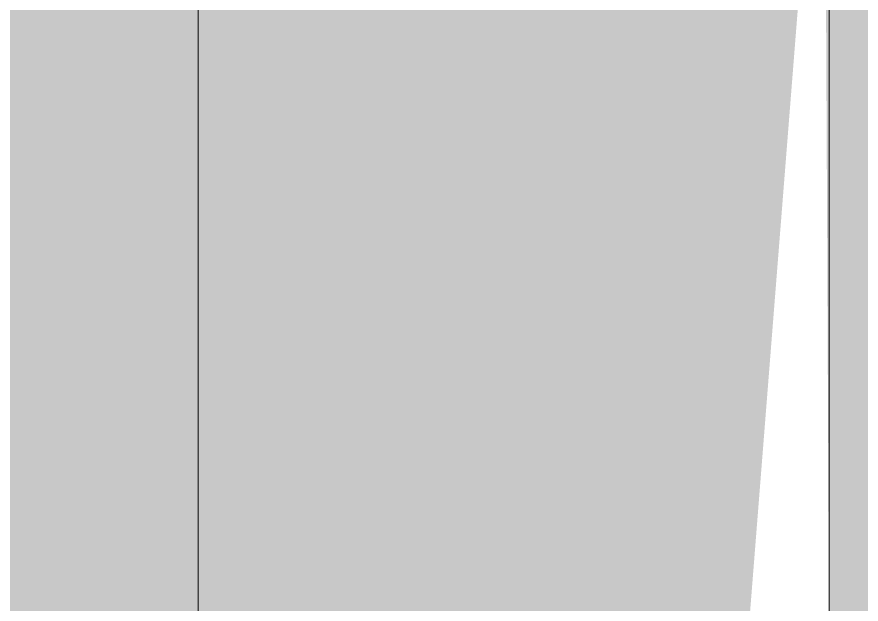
# Model space of a CAD drawing. Header units: inches. Extents: x -26493 to -10162, y -132 to 713.
# Drawn here: x -24931.005 to -24930.336, y 285.223 to 285.689 of the extents above; entities that cross this region are included whole.
import ezdxf

# ---------------------------------------------------------------- set-up
doc = ezdxf.new("R2010")
doc.units = ezdxf.units.IN
doc.header["$MEASUREMENT"] = 0
doc.layers.add('Q-SPCQ', color=91, linetype='Continuous', lineweight=9)

# ---------------------------------------------------------------- blocks, each defined once
blk = doc.blocks.new('Basketball_Backstop-Performance_Sports_Systems-3103-Ceiling_Hung - 27_-0_ to 27_-11 7_8_-706978-Section 13')
at = {"layer": 'Q-SPCQ'}
h = blk.add_hatch(color=256, dxfattribs=at)
h.paths.add_polyline_path([(-24986.61166, 285.1875), (-24982.80308, 285.24334), (-24982.86149, 285.82006), (-24982.84159, 286.48457), (-24982.86166, 286.9375), (-24986.61166, 286.9375), (-24986.61166, 285.21627)], flags=0)
h.paths.add_polyline_path([(-24982.36166, 285.1875), (-24956.85691, 285.21756), (-24956.86166, 286.9375), (-24982.371, 286.90549), (-24982.36202, 285.1875)], flags=0)
h.paths.add_polyline_path([(-24956.36618, 285.1875), (-24930.7977, 285.21627), (-24930.86149, 285.82006), (-24930.84241, 286.5165), (-24930.86166, 286.9375), (-24956.37018, 286.9375), (-24956.36641, 285.21707)], flags=0)
h.paths.add_polyline_path([(-24929.65496, 285.1875), (-24926.61166, 285.1875), (-24926.61166, 286.9375), (-24930.37018, 286.9375), (-24930.36166, 285.1875)], flags=0)
h = blk.add_hatch(color=256, dxfattribs=at)
h.paths.add_polyline_path([(-24930.61166, 286.69581), (-24930.61166, 286.9375), (-24930.73666, 286.9375)], flags=0)
h.paths.add_polyline_path([(-24930.61166, 284.74391), (-24930.61166, 286.69581), (-24930.85314, 286.9375), (-24930.85947, 284.96115), (-24930.8283, 284.98465), (-24930.76938, 284.75876)], flags=0)
h = blk.add_hatch(color=256, dxfattribs=at)
h.paths.add_polyline_path([(-24930.61166, 286.69581), (-24930.54696, 286.9375), (-24930.61166, 286.9375)], flags=0)
h.paths.add_polyline_path([(-24930.61166, 284.74391), (-24930.38702, 284.8719), (-24930.36182, 285.05444), (-24930.42515, 285.20658), (-24930.38534, 285.70964), (-24930.41119, 285.90187), (-24930.39515, 286.9375), (-24930.43488, 286.9375), (-24930.61166, 286.69581), (-24930.61166, 284.96115)], flags=0)
at = {"layer": 'Q-SPCQ', "flags": 128}
for points in [[(-24930.86166, 285.74311), (-24930.86166, 285.67991), (-24930.86166, 285.61873), (-24930.86166, 285.55966), (-24930.86166, 285.50279), (-24930.86166, 285.44821), (-24930.86166, 285.39602), (-24930.86166, 285.3463), (-24930.86166, 285.29912), (-24930.86166, 285.25456), (-24930.86166, 285.21269), (-24930.86166, 285.17358), (-24930.86166, 285.1373), (-24930.86166, 285.10389), (-24930.86166, 285.07342), (-24930.86166, 285.04593), (-24930.86166, 285.02147), (-24930.86166, 285.00007), (-24930.86166, 284.98177), (-24930.86166, 284.9666), (-24930.86166, 284.95458), (-24930.86166, 284.94574), (-24930.86166, 284.94008), (-24930.86166, 284.93762)], [(-24930.36166, 284.9375), (-24930.36166, 284.9391), (-24930.36166, 284.9439), (-24930.36166, 284.95188), (-24930.36166, 284.96305), (-24930.36166, 284.97737), (-24930.36166, 284.99482), (-24930.36166, 285.01539), (-24930.36166, 285.03903), (-24930.36166, 285.06571), (-24930.36166, 285.09538), (-24930.36166, 285.128), (-24930.36166, 285.16351), (-24930.36166, 285.20186), (-24930.36166, 285.24299), (-24930.36166, 285.28683), (-24930.36166, 285.33331), (-24930.36166, 285.38235), (-24930.36166, 285.43389), (-24930.36166, 285.48783), (-24930.36166, 285.54409), (-24930.36166, 285.60257), (-24930.36166, 285.6632), (-24930.36166, 285.72586)]]:
    blk.add_lwpolyline(points, dxfattribs=at)

msp = doc.modelspace()

# ---------------------------------------------------------------- block references
at = {"layer": 'Q-SPCQ'}
msp.add_blockref('Basketball_Backstop-Performance_Sports_Systems-3103-Ceiling_Hung - 27_-0_ to 27_-11 7_8_-706978-Section 13', (0, 0), dxfattribs=at)

doc.saveas('drawing.dxf')
